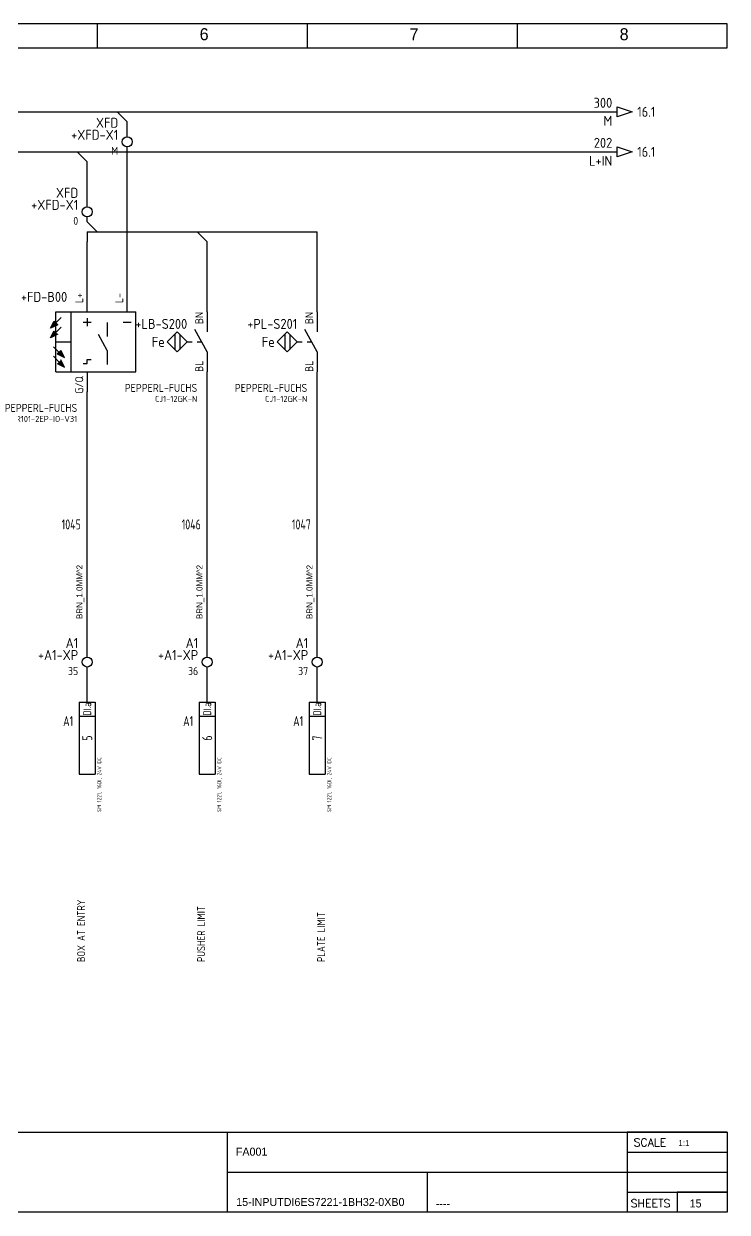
# Model space of a CAD drawing. Header units: millimetres. Extents: x 0 to 420, y 0 to 297.
# Drawn here: x 244.1 to 420, y 0 to 297 of the extents above; entities that cross this region are included whole.
import ezdxf
from ezdxf.enums import TextEntityAlignment as Align

# ---------------------------------------------------------------- set-up
doc = ezdxf.new("R2010")
doc.units = ezdxf.units.MM
doc.header["$LTSCALE"] = 6
for name, color, linetype in [('025', 1, 'Continuous'), ('05', 6, 'Continuous'), ('BLU_1.0mm^2', 5, 'Continuous'), ('BRN_1.0mm^2', 14, 'Continuous'), ('DESC', 1, 'Continuous'), ('DESCCHILD', 20, 'Continuous'), ('LOC', 8, 'Continuous'), ('MISC', 2, 'Continuous'), ('SYMS', 7, 'Continuous'), ('TAGS', 51, 'Continuous'), ('TERMS', 4, 'Continuous'), ('WIRENO', 70, 'Continuous'), ('WIREREF', 61, 'Continuous'), ('XREF', 7, 'Continuous')]:
    doc.layers.add(name, color=color, linetype=linetype)
doc.styles.add('WD', font='romans.shx')
doc.styles.add('WD_IEC', font='ISOCP2.shx', dxfattribs={"width": 0.9, "height": 4})

# ---------------------------------------------------------------- blocks, each defined once
blk = doc.blocks.new('IEC_tblock_a3_floriambra')
at = {"layer": '05'}
for p, q in [((-840, 0), (-840, 20)), ((-840, 0), (-840, 20)), ((-840, 20), (-420, 20)), ((-835, 20), (-835, 0)), ((-815, 20), (-815, 0)), ((-795, 20), (-795, 0)), ((-775, 20), (-775, 0)), ((-750, 20), (-750, 0)), ((-715, 20), (-715, 0)), ((-680, 20), (-680, 0)), ((-645, 20), (-645, 0)), ((-545, 20), (-545, 0)), ((-420, 20), (-445, 20)), ((-445, 20), (-445, 0)), ((-445, 20), (-445, 15)), ((-420, 20), (-420, 0)), ((-840, 16), (-775, 16)), ((-775, 16), (-680, 16)), ((-445, 15), (-420, 15)), ((-840, 12), (-775, 12)), ((-545, 10), (-445, 10)), ((-495, 10), (-495, 0)), ((-445, 10), (-420, 10)), ((-840, 8), (-775, 8)), ((-775, 8), (-680, 8)), ((-840, 4), (-775, 4)), ((-445, 5), (-420, 5)), ((-420, 5), (-432.5, 5)), ((-432.5, 5), (-432.5, 0)), ((-420, 0), (-840, 0))]:
    blk.add_line(p, q, dxfattribs=at)
at = {"flags": 4}
for tag, p, height in [('SCALA', (-432.21, 16.54), 1.5), ('DESCRIPT_PROYECT', (-642.46, 13.18), 3), ('CODIGO_PROYECT', (-542.84, 14.13), 2), ('FECHA_CREA', (-747.6, 10.56), 2), ('AUTHOR', (-713.38, 10.89), 2), ('INSTALACION', (-441.74, 11.01), 2), ('DESCRIPCION_1', (-642.34, 8.1), 3), ('DESCRIPCION_2', (-642.22, 3.39), 3), ('LOCALIZACION', (-441.61, 6.6), 2), ('FECHA_EDIT', (-747.73, 3.45), 2), ('REVISADO', (-713.31, 2.96), 2), ('ARCHIVO', (-542.76, 1.55), 2), ('COMENTARIO', (-492.87, 1.14), 2), ('PAG', (-429.4, 1.2), 2)]:
    blk.add_attdef(tag, p, '', height=height, dxfattribs=at)
at = {"layer": '025', "style": 'WD'}
for s, p in [('No:', (-837.31, 17.19)), ('Revision', (-825.33, 17.07)), ('Date', (-805.08, 17.05)), ('By', (-785.09, 17.06)), ('NAME', (-698.14, 16.82)), ('SCALE', (-439.33, 16.45)), ('A', (-837.31, 13.19)), ('B', (-837.31, 9.19)), ('C', (-837.31, 5.19)), ('D', (-837.31, 1.19))]:
    blk.add_text(s, height=2, dxfattribs=at).set_placement(p, align=Align.CENTER)
for s, p in [('DATE', (-737.24, 16.98)), ('Edit', (-765.46, 10.72)), ('Chec.', (-765.74, 3.12)), ('SHEETS', (-444.15, 1.23))]:
    blk.add_text(s, height=2, dxfattribs=at).set_placement(p)
blk = doc.blocks.new('HA1S1')
blk.add_lwpolyline([(0, 1.25), (3.75, 0), (0, -1.25)], close=True)
at = {"style": 'WD_IEC'}
for tag, height, flags, p in [('WIRENO', 2.5, 8, (-1.25, 1)), ('SIGCODE', 1, 1, (5, 1.8))]:
    blk.add_attdef(tag, text='', height=height, dxfattribs=dict(at, flags=flags)).set_placement(p, align=Align.RIGHT)
at = {"style": 'WD_IEC', "flags": 1}
blk.add_attdef('X4TERM01', (0, 0), '', height=0.32, dxfattribs=at)
at = {"style": 'WD_IEC'}
blk.add_attdef('XREF', text='', height=2.5, dxfattribs=at).set_placement((5, 0), align=Align.MIDDLE_LEFT)
blk.add_attdef('DESC1', text='', height=2.5, dxfattribs=at).set_placement((-1.25, -1), align=Align.TOP_RIGHT)
blk = doc.blocks.new('PLCIOI3V')
for p, q in [((-2, 0), (-2, -18)), ((-2, 0), (2, 0)), ((2, 0), (2, -18)), ((-2, -3.5), (2, -3.5)), ((-2, -18), (2, -18))]:
    blk.add_line(p, q)
at = {"style": 'WD_IEC', "width": 0.9}
blk.add_attdef('TERMDESC01', text='', height=2, rotation=90, dxfattribs=at).set_placement((2.25, 1), align=Align.TOP_LEFT)
at = {"style": 'WD_IEC', "width": 0.8}
for tag, p in [('INST', (-3.5, -2.5)), ('LOC', (-3.5, -6))]:
    blk.add_attdef(tag, text='', height=2.5, dxfattribs=at).set_placement(p, align=Align.RIGHT)
for tag, height, p in [('TERM01', 2, (0, -1.75)), ('TAGA01', 2.5, (0, -9))]:
    blk.add_attdef(tag, text='', height=height, rotation=90, dxfattribs=at).set_placement(p, align=Align.MIDDLE)
at = {"style": 'WD_IEC', "flags": 1}
for tag, height, p in [('X2TERM01', 0.25, (0, 0)), ('TAG2', 1, (-3, -9.5))]:
    blk.add_attdef(tag, text='', height=height, rotation=90, dxfattribs=at).set_placement(p, align=Align.RIGHT)
at = {"linetype": 'Continuous', "style": 'WD_IEC', "flags": 9}
for tag, p in [('ASSYCODE', (-2.39, -10.18)), ('FAMILY', (-2.39, -16.68))]:
    blk.add_attdef(tag, text='', height=0.16, rotation=90, dxfattribs=at).set_placement(p, align=Align.CENTER)
at = {"style": 'WD_IEC', "width": 0.9}
for tag, height, p in [('DESCC01', 1, (3.5, -13.81)), ('DESCA01', 2.5, (0.5, -21.5)), ('DESCB01', 2.5, (3.5, -21.5)), ('DESCD01', 2.5, (6.5, -21.5)), ('DESCE01', 2.5, (9.5, -21.5))]:
    blk.add_attdef(tag, text='', height=height, rotation=90, dxfattribs=at).set_placement(p, align=Align.RIGHT)
blk = doc.blocks.new('VT0002')
blk.add_circle((0, 0), 1.25)
at = {"style": 'WD_IEC'}
for tag, p in [('INST', (-2.25, 6.5)), ('LOC', (-2.25, 3.5)), ('DESC1', (-2.25, -6.25)), ('DESC2', (-2.25, -9.25)), ('DESC3', (-2.25, -12.25))]:
    blk.add_attdef(tag, text='', height=2.5, dxfattribs=at).set_placement(p, align=Align.RIGHT)
at = {"style": 'WD_IEC', "flags": 1}
for tag, p, height in [('ASSYCODE', (2.75, 10.75), 1), ('CATDESC', (2.75, 9.25), 1), ('MFG', (2.75, 7.25), 1.5), ('CAT', (2.75, 4.75), 1.5), ('X4PIN01', (-1.25, 1), 0.25), ('X4TERM01', (-1.25, 0), 0.25), ('X4TERMDESC01', (-1.25, 0.5), 0.4), ('STRIPSEQ', (0, 0), 0.025), ('X2PIN01', (0, 2.25), 0.25), ('X2TERM01', (0, 1.25), 0.25), ('X8PIN01', (0, -0.25), 0.25), ('X2TERMDESC01', (0, 1.75), 0.4), ('X1PIN01', (1.25, 1), 0.25), ('X1TERM01', (1.25, 0), 0.25), ('X1TERMDESC01', (1.25, 0.5), 0.4), ('LINKTERM', (0, -0.04), 0.025), ('X8TERM01', (0, -1.25), 0.25), ('X8TERMDESC01', (0, -0.75), 0.4)]:
    blk.add_attdef(tag, p, '', height=height, dxfattribs=at)
at = {"style": 'WD_IEC', "flags": 8}
for tag, height, p in [('TAGSTRIP', 2.5, (-2.25, 0.5)), ('TERM01', 2, (-2.25, -3.25))]:
    blk.add_attdef(tag, text='', height=height, dxfattribs=at).set_placement(p, align=Align.RIGHT)
blk = doc.blocks.new('HT0_418')
for p, q in [((-2.5, 0), (2.5, 0)), ((0, -2.5), (-2.5, 0))]:
    blk.add_line(p, q)
at = {"style": 'WD_IEC', "flags": 1}
for tag, p in [('X4TERM01', (-2.5, 0)), ('X1TERM01', (2.5, 0)), ('WDWSEQ', (-2.63, -0.91)), ('X8TERM01', (0, -2.5))]:
    blk.add_attdef(tag, p, '', height=0.4, dxfattribs=at)
blk = doc.blocks.new('VPX11I')
for p, q in [((0, 7.5), (0, 2.5)), ((0, -2.5), (-3.12, 3.12)), ((-8.12, 1.87), (-8.12, -1.88)), ((-6.88, 1.87), (-6.88, -1.88)), ((-5, 0), (-3.75, 0)), ((-2.5, 0), (-1.39, 0)), ((0, -2.5), (0, -7.5))]:
    blk.add_line(p, q)
blk.add_lwpolyline([(-7.5, 2.5), (-5, 0), (-7.5, -2.5), (-10, 0)], close=True)
at = {"style": 'WD_IEC'}
blk.add_text('Fe', height=2.5, dxfattribs=at).set_placement((-10.62, 0), align=Align.MIDDLE_RIGHT)
for tag, p in [('INST', (-11.75, 10.25)), ('LOC', (-11.75, 6.75)), ('TAG1', (-11.75, 3.25)), ('DESC1', (-11.75, -9.85)), ('DESC2', (-11.75, -13.35)), ('DESC3', (-11.75, -16.85)), ('WDTAGALT', (-11.25, -19.62))]:
    blk.add_attdef(tag, text='', height=2.5, dxfattribs=at).set_placement(p, align=Align.RIGHT)
blk.add_attdef('TERM01', text='', height=2, rotation=90, dxfattribs=at).set_placement((-1, 7.5), align=Align.RIGHT)
at = {"style": 'WD_IEC', "flags": 1}
for tag, p, height in [('X2TERM01', (0, 7.5), 0.32), ('MFG', (2.75, 6.5), 1.5), ('CAT', (2.75, 4), 1.5), ('X1LINK', (0, 0), 0.32), ('CONTACT', (1, -2.5), 1), ('COMMON', (2.25, -3.75), 1), ('ASSYCODE', (1, -4), 1), ('FAMILY', (1, -5.5), 1), ('X8TERM02', (0, -7.5), 0.32), ('CATDESC', (1, -7), 1)]:
    blk.add_attdef(tag, p, '', height=height, dxfattribs=at)
at = {"style": 'WD_IEC'}
blk.add_attdef('TERM02', (-1, -7.5), '', height=2, rotation=90, dxfattribs=at)
at = {"lineweight": 15, "style": 'WD_IEC'}
blk.add_attdef('XREF', text='', height=2.5, dxfattribs=at).set_placement((-11.75, -6), align=Align.RIGHT)
blk = doc.blocks.new('VPE11B16')
for p, q in [((0, 7.5), (0, 12.5)), ((10, 7.5), (10, 12.5)), ((-7.85, -7.5), (-7.85, 7.5)), ((-7.85, 7.5), (12.15, 7.5)), ((-7.83, 4.75), (-6.47, 6.11)), ((-4.1, 7.5), (-4.1, -7.5)), ((12.15, -7.5), (12.15, 7.5)), ((-9.2, 3.39), (-8.29, 5.2)), ((-7.38, 4.29), (-9.2, 3.39)), ((-8.29, 5.2), (-7.38, 4.29)), ((-7.83, 2.34), (-6.47, 3.71)), ((-1, 4.94), (1, 4.94)), ((0, 5.94), (0, 3.94)), ((5, 4.88), (5, 1.38)), ((9, 4.94), (11, 4.94)), ((-9.2, 0.98), (-8.29, 2.8)), ((-7.38, 1.89), (-9.2, 0.98)), ((-7.85, 0), (-4.1, 0)), ((5, -2.12), (2.81, 1.81)), ((-7.06, -2.56), (-8.42, -1.2)), ((-6.61, -2.11), (-7.52, -3.02)), ((-5.7, -3.92), (-6.61, -2.11)), ((5, -2.12), (5, -5.62)), ((-7.06, -4.97), (-8.42, -3.6)), ((-7.52, -3.02), (-5.7, -3.92)), ((-7.52, -5.42), (-5.7, -6.33)), ((-5.7, -6.33), (-6.61, -4.51)), ((-1, -5.43), (0, -5.43)), ((0, -5.43), (0, -4.43)), ((0, -4.43), (1, -4.43)), ((-7.85, -7.5), (12.15, -7.5)), ((0, -7.5), (0, -12.5))]:
    blk.add_line(p, q)
for points in [[(-8.29, 5.2), (-7.38, 4.29), (-9.2, 3.39)], [(-8.29, 2.8), (-7.38, 1.89), (-9.2, 0.98)], [(-6.61, -2.11), (-7.52, -3.02), (-5.7, -3.92)], [(-6.61, -4.51), (-7.52, -5.42), (-5.7, -6.33)]]:
    blk.add_solid(points)
at = {"style": 'WD_IEC'}
for tag, p in [('INST', (-11.85, 12)), ('LOC', (-11.85, 8)), ('TAG1', (-11.85, 3.25)), ('XREF', (-11.85, -1.35)), ('DESC1', (-11.85, -5.2)), ('DESC2', (-11.85, -9.2)), ('DESC3', (-11.85, -13.2))]:
    blk.add_attdef(tag, text='', height=2.5, dxfattribs=at).set_placement(p, align=Align.RIGHT)
for tag, p in [('TERM01', (-1, 12.23)), ('TERM02', (9, 12.23))]:
    blk.add_attdef(tag, text='', height=2, rotation=90, dxfattribs=at).set_placement(p, align=Align.RIGHT)
at = {"style": 'WD_IEC', "flags": 1}
for tag, p, height in [('X2TERM01', (0, 12.5), 0.32), ('X2TERM02', (10, 12.5), 0.32), ('MFG', (12.69, 6.06), 1.5), ('CAT', (12.69, 3.56), 1.5), ('X4LINK', (-7.85, 0), 0.32), ('X1LINK', (12.15, 0), 0.32), ('ASSYCODE', (12.76, -4.38), 1), ('FAMILY', (12.76, -5.88), 1), ('CATDESC', (12.76, -7.38), 1), ('X8TERM03', (0, -12.5), 0.32)]:
    blk.add_attdef(tag, p, '', height=height, dxfattribs=at)
at = {"style": 'WD_IEC'}
blk.add_attdef('TERM03', (-1, -12.96), '', height=2, rotation=90, dxfattribs=at)
blk = doc.blocks.new('HT0_218')
for p, q in [((2.5, 0), (0, 2.5)), ((0, 0), (2.5, 0)), ((0, 0), (0, -2.5))]:
    blk.add_line(p, q)
at = {"style": 'WD_IEC', "flags": 1}
for tag, p in [('X2TERM01', (0, 2.5)), ('WDWSEQ', (1.92, 1.22)), ('X1TERM01', (2.5, 0)), ('X8TERM01', (0, -2.5))]:
    blk.add_attdef(tag, p, '', height=0.4, dxfattribs=at)
blk = doc.blocks.new('WD_WNV')
at = {"linetype": 'Continuous', "style": 'WD_IEC', "width": 0.8}
blk.add_attdef('WIRENO', text='', height=2.5, dxfattribs=at).set_placement((-1.6, 0), align=Align.MIDDLE_RIGHT)
at = {"style": 'WD_IEC', "flags": 1}
for tag, p in [('W08USER', (-1, 0.375)), ('W04USER', (-1, 0.875)), ('W05USER', (-1, 0.75)), ('W09USER', (-1, 0.25)), ('W03USER', (-1, 1)), ('W06USER', (-1, 0.625)), ('W07USER', (-1, 0.5)), ('W02USER', (-1, 1.125)), ('W01USER', (-1, 1.25)), ('W10USER', (-1, 0.125))]:
    blk.add_attdef(tag, text='', height=0.08, dxfattribs=at).set_placement(p, align=Align.CENTER)

msp = doc.modelspace()

# ---------------------------------------------------------------- linework, layer by layer
at = {"layer": '05'}
for p, q in [((420, 297), (0, 297)), ((262.5, 297), (262.5, 291)), ((315, 297), (315, 291)), ((367.5, 297), (367.5, 291)), ((420, 291), (420, 297)), ((0, 291), (420, 291))]:
    msp.add_line(p, q, dxfattribs=at)
at = {"layer": 'BLU_1.0mm^2'}
for p, q in [((202.5, 275), (267.5, 275)), ((272.5, 275), (392.5, 275)), ((270, 268.75), (270, 272.5)), ((270, 230), (270, 266.25))]:
    msp.add_line(p, q, dxfattribs=at)
at = {"layer": 'BRN_1.0mm^2'}
for p, q in [((112.5, 265), (257.5, 265)), ((262.5, 265), (392.5, 265)), ((260, 251.25), (260, 262.5)), ((260, 247.5), (260, 248.75)), ((262.5, 245), (287.5, 245)), ((292.5, 245), (317.5, 245)), ((317.5, 225), (317.5, 245)), ((260, 230), (260, 242.5)), ((290, 225), (290, 242.5)), ((290, 138.75), (290, 210)), ((317.5, 138.75), (317.5, 210)), ((260, 138.75), (260, 205)), ((260, 127.5), (260, 136.25)), ((290, 127.5), (290, 136.25)), ((317.5, 127.5), (317.5, 136.25))]:
    msp.add_line(p, q, dxfattribs=at)

# ---------------------------------------------------------------- block references
ref = msp.add_blockref('IEC_tblock_a3_floriambra', (840, 0))
ref.add_attrib('FECHA_EDIT', '2026-02-05', (92.27, 3.45), dxfattribs={"height": 2})
ref.add_attrib('FECHA_CREA', '2026-02-05', (92.4, 10.56), dxfattribs={"height": 2})
ref.add_attrib('REVISADO', 'FLORIAMBRA', (126.69, 2.96), dxfattribs={"height": 2})
ref.add_attrib('AUTHOR', 'FLORIAMBRA', (126.62, 10.89), dxfattribs={"height": 2})
ref.add_attrib('DESCRIPCION_2', '6ES7221-1BH32-0XB0', (197.78, 3.39), dxfattribs={"height": 3})
ref.add_attrib('DESCRIPCION_1', 'SM 1221, 16DI, 24V DC', (197.66, 8.1), dxfattribs={"height": 3})
ref.add_attrib('DESCRIPT_PROYECT', 'PLC DIGITAL INPUTS', (197.54, 13.18), dxfattribs={"height": 3})
ref.add_attrib('CODIGO_PROYECT', 'FA001', (297.16, 14.13), dxfattribs={"height": 2})
ref.add_attrib('ARCHIVO', '15-INPUTDI6ES7221-1BH32-0XB0', (297.24, 1.55), dxfattribs={"height": 2})
ref.add_attrib('COMENTARIO', '----', (347.13, 1.14), dxfattribs={"height": 2})
ref.add_attrib('PAG', '15', (410.6, 1.2), dxfattribs={"height": 2})
ref.add_attrib('SCALA', '1:1', (407.79, 16.54), dxfattribs={"height": 1.5})
at = {"layer": 'BLU_1.0mm^2'}
msp.add_blockref('HT0_418', (270, 275), dxfattribs=at)
at = {"layer": 'BRN_1.0mm^2'}
for name, p in [('HT0_418', (260, 265)), ('HT0_218', (260, 245)), ('HT0_418', (290, 245))]:
    msp.add_blockref(name, p, dxfattribs=at)
at = {"layer": 'SYMS'}
ref = msp.add_blockref('HA1S1', (392.5, 275), dxfattribs=at)
ref.add_attrib('XREF', '16.1', dxfattribs={"layer": 'XREF', "height": 2.5, "style": 'WD_IEC'}).set_placement((397.5, 275), align=Align.MIDDLE_LEFT)
ref.add_attrib('DESC1', 'M', dxfattribs={"layer": 'DESC', "height": 2.5, "style": 'WD_IEC'}).set_placement((391.25, 274), align=Align.TOP_RIGHT)
ref.add_attrib('WIRENO', '300', dxfattribs={"layer": 'WIREREF', "height": 2.5, "style": 'WD_IEC', "flags": 8}).set_placement((391.25, 276), align=Align.RIGHT)
ref = msp.add_blockref('VT0002', (270, 267.5), dxfattribs=at)
ref.add_attrib('TERM01', 'M', dxfattribs={"layer": 'TERMS', "height": 2, "style": 'WD_IEC', "flags": 8}).set_placement((267.75, 264.25), align=Align.RIGHT)
ref.add_attrib('LOC', 'XFD', dxfattribs={"layer": 'LOC', "height": 2.5, "style": 'WD_IEC'}).set_placement((267.75, 271), align=Align.RIGHT)
ref.add_attrib('TAGSTRIP', '+XFD-X1', dxfattribs={"layer": 'TAGS', "height": 2.5, "style": 'WD_IEC', "flags": 8}).set_placement((267.75, 268), align=Align.RIGHT)
ref = msp.add_blockref('HA1S1', (392.5, 265), dxfattribs=at)
ref.add_attrib('XREF', '16.1', dxfattribs={"layer": 'XREF', "height": 2.5, "style": 'WD_IEC'}).set_placement((397.5, 265), align=Align.MIDDLE_LEFT)
ref.add_attrib('DESC1', 'L+IN', dxfattribs={"layer": 'DESC', "height": 2.5, "style": 'WD_IEC'}).set_placement((391.25, 264), align=Align.TOP_RIGHT)
ref.add_attrib('WIRENO', '202', dxfattribs={"layer": 'WIREREF', "height": 2.5, "style": 'WD_IEC', "flags": 8}).set_placement((391.25, 266), align=Align.RIGHT)
ref = msp.add_blockref('VT0002', (260, 250), dxfattribs=at)
ref.add_attrib('TERM01', '0', dxfattribs={"layer": 'TERMS', "height": 2, "style": 'WD_IEC', "flags": 8}).set_placement((257.75, 246.75), align=Align.RIGHT)
ref.add_attrib('LOC', 'XFD', dxfattribs={"layer": 'LOC', "height": 2.5, "style": 'WD_IEC'}).set_placement((257.75, 253.5), align=Align.RIGHT)
ref.add_attrib('TAGSTRIP', '+XFD-X1', dxfattribs={"layer": 'TAGS', "height": 2.5, "style": 'WD_IEC', "flags": 8}).set_placement((257.75, 250.5), align=Align.RIGHT)
ref = msp.add_blockref('VPE11B16', (260, 217.5), dxfattribs=at)
ref.add_attrib('TERM02', 'L-', dxfattribs={"layer": 'TERMS', "height": 2, "rotation": 90, "style": 'WD_IEC'}).set_placement((269, 229.73), align=Align.RIGHT)
ref.add_attrib('TERM01', 'L+', dxfattribs={"layer": 'TERMS', "height": 2, "rotation": 90, "style": 'WD_IEC'}).set_placement((259, 229.73), align=Align.RIGHT)
ref.add_attrib('TERM03', 'G/Q', (259, 204.54), dxfattribs={"layer": 'TERMS', "height": 2, "rotation": 90, "style": 'WD_IEC'})
ref.add_attrib('TAG1', '+FD-B00', dxfattribs={"layer": 'TAGS', "height": 2.5, "style": 'WD_IEC'}).set_placement((255, 227.5), align=Align.RIGHT)
ref.add_attrib('DESC1', 'PEPPERL-FUCHS', dxfattribs={"layer": 'DESC', "height": 2, "style": 'WD_IEC'}).set_placement((257.5, 200), align=Align.RIGHT)
ref.add_attrib('DESC2', 'OBG5000-R101-2EP-IO-V31', dxfattribs={"layer": 'DESC', "height": 1.5, "style": 'WD_IEC'}).set_placement((257.5, 197.5), align=Align.RIGHT)
ref = msp.add_blockref('VPX11I', (290, 217.5), dxfattribs=at)
ref.add_attrib('TERM02', 'BL', (289, 210), dxfattribs={"layer": 'TERMS', "height": 2, "rotation": 90, "style": 'WD_IEC'})
ref.add_attrib('TERM01', 'BN', dxfattribs={"layer": 'TERMS', "height": 2, "rotation": 90, "style": 'WD_IEC'}).set_placement((289, 225), align=Align.RIGHT)
ref.add_attrib('DESC2', 'CJ1-12GK-N', dxfattribs={"layer": 'DESC', "height": 1.5, "style": 'WD_IEC'}).set_placement((287.5, 202.5), align=Align.RIGHT)
ref.add_attrib('DESC1', 'PEPPERL-FUCHS', dxfattribs={"layer": 'DESC', "height": 2, "style": 'WD_IEC'}).set_placement((287.5, 205), align=Align.RIGHT)
ref.add_attrib('TAG1', '+LB-S200', dxfattribs={"layer": 'TAGS', "height": 2.5, "style": 'WD_IEC'}).set_placement((285, 220.75), align=Align.RIGHT)
ref = msp.add_blockref('VPX11I', (317.5, 217.5), dxfattribs=at)
ref.add_attrib('TERM02', 'BL', (316.5, 210), dxfattribs={"layer": 'TERMS', "height": 2, "rotation": 90, "style": 'WD_IEC'})
ref.add_attrib('TERM01', 'BN', dxfattribs={"layer": 'TERMS', "height": 2, "rotation": 90, "style": 'WD_IEC'}).set_placement((316.5, 225), align=Align.RIGHT)
ref.add_attrib('DESC2', 'CJ1-12GK-N', dxfattribs={"layer": 'DESC', "height": 1.5, "style": 'WD_IEC'}).set_placement((315, 202.5), align=Align.RIGHT)
ref.add_attrib('DESC1', 'PEPPERL-FUCHS', dxfattribs={"layer": 'DESC', "height": 2, "style": 'WD_IEC'}).set_placement((315, 205), align=Align.RIGHT)
ref.add_attrib('TAG1', '+PL-S201', dxfattribs={"layer": 'TAGS', "height": 2.5, "style": 'WD_IEC'}).set_placement((312.5, 220.75), align=Align.RIGHT)
ref = msp.add_blockref('VT0002', (260, 137.5), dxfattribs=at)
ref.add_attrib('TERM01', '35', dxfattribs={"layer": 'TERMS', "height": 2, "style": 'WD_IEC', "flags": 8}).set_placement((257.75, 134.25), align=Align.RIGHT)
ref.add_attrib('LOC', 'A1', dxfattribs={"layer": 'LOC', "height": 2.5, "style": 'WD_IEC'}).set_placement((257.75, 141), align=Align.RIGHT)
ref.add_attrib('TAGSTRIP', '+A1-XP', dxfattribs={"layer": 'TAGS', "height": 2.5, "style": 'WD_IEC', "flags": 8}).set_placement((257.75, 138), align=Align.RIGHT)
ref = msp.add_blockref('VT0002', (290, 137.5), dxfattribs=at)
ref.add_attrib('TERM01', '36', dxfattribs={"layer": 'TERMS', "height": 2, "style": 'WD_IEC', "flags": 8}).set_placement((287.75, 134.25), align=Align.RIGHT)
ref.add_attrib('LOC', 'A1', dxfattribs={"layer": 'LOC', "height": 2.5, "style": 'WD_IEC'}).set_placement((287.75, 141), align=Align.RIGHT)
ref.add_attrib('TAGSTRIP', '+A1-XP', dxfattribs={"layer": 'TAGS', "height": 2.5, "style": 'WD_IEC', "flags": 8}).set_placement((287.75, 138), align=Align.RIGHT)
ref = msp.add_blockref('VT0002', (317.5, 137.5), dxfattribs=at)
ref.add_attrib('TERM01', '37', dxfattribs={"layer": 'TERMS', "height": 2, "style": 'WD_IEC', "flags": 8}).set_placement((315.25, 134.25), align=Align.RIGHT)
ref.add_attrib('LOC', 'A1', dxfattribs={"layer": 'LOC', "height": 2.5, "style": 'WD_IEC'}).set_placement((315.25, 141), align=Align.RIGHT)
ref.add_attrib('TAGSTRIP', '+A1-XP', dxfattribs={"layer": 'TAGS', "height": 2.5, "style": 'WD_IEC', "flags": 8}).set_placement((315.25, 138), align=Align.RIGHT)
ref = msp.add_blockref('PLCIOI3V', (260, 127.5), dxfattribs=at)
ref.add_attrib('DESCC01', 'SM 1221, 16DI, 24V DC', dxfattribs={"layer": 'DESC', "height": 1, "rotation": 90, "style": 'WD_IEC', "width": 0.9}).set_placement((263.5, 113.69), align=Align.RIGHT)
ref.add_attrib('LOC', 'A1', dxfattribs={"layer": 'LOC', "height": 2.5, "style": 'WD_IEC', "width": 0.8}).set_placement((256.5, 121.5), align=Align.RIGHT)
ref.add_attrib('TAGA01', '5', dxfattribs={"layer": 'TAGS', "height": 2.5, "rotation": 90, "style": 'WD_IEC', "width": 0.8}).set_placement((260, 118.5), align=Align.MIDDLE)
ref.add_attrib('TERM01', 'DI.a', dxfattribs={"layer": 'TERMS', "height": 2, "rotation": 90, "style": 'WD_IEC', "width": 0.8}).set_placement((260, 125.75), align=Align.MIDDLE)
ref = msp.add_blockref('PLCIOI3V', (290, 127.5), dxfattribs=at)
ref.add_attrib('DESCC01', 'SM 1221, 16DI, 24V DC', dxfattribs={"layer": 'DESC', "height": 1, "rotation": 90, "style": 'WD_IEC', "width": 0.9}).set_placement((293.5, 113.69), align=Align.RIGHT)
ref.add_attrib('LOC', 'A1', dxfattribs={"layer": 'LOC', "height": 2.5, "style": 'WD_IEC', "width": 0.8}).set_placement((286.5, 121.5), align=Align.RIGHT)
ref.add_attrib('TAGA01', '6', dxfattribs={"layer": 'TAGS', "height": 2.5, "rotation": 90, "style": 'WD_IEC', "width": 0.8}).set_placement((290, 118.5), align=Align.MIDDLE)
ref.add_attrib('TERM01', 'DI.a', dxfattribs={"layer": 'TERMS', "height": 2, "rotation": 90, "style": 'WD_IEC', "width": 0.8}).set_placement((290, 125.75), align=Align.MIDDLE)
ref = msp.add_blockref('PLCIOI3V', (317.5, 127.5), dxfattribs=at)
ref.add_attrib('DESCC01', 'SM 1221, 16DI, 24V DC', dxfattribs={"layer": 'DESC', "height": 1, "rotation": 90, "style": 'WD_IEC', "width": 0.9}).set_placement((321, 113.69), align=Align.RIGHT)
ref.add_attrib('LOC', 'A1', dxfattribs={"layer": 'LOC', "height": 2.5, "style": 'WD_IEC', "width": 0.8}).set_placement((314, 121.5), align=Align.RIGHT)
ref.add_attrib('TAGA01', '7', dxfattribs={"layer": 'TAGS', "height": 2.5, "rotation": 90, "style": 'WD_IEC', "width": 0.8}).set_placement((317.5, 118.5), align=Align.MIDDLE)
ref.add_attrib('TERM01', 'DI.a', dxfattribs={"layer": 'TERMS', "height": 2, "rotation": 90, "style": 'WD_IEC', "width": 0.8}).set_placement((317.5, 125.75), align=Align.MIDDLE)
at = {"layer": 'WIRENO'}
ref = msp.add_blockref('WD_WNV', (260, 171.88), dxfattribs=at)
ref.add_attrib('WIRENO', '1045', dxfattribs={"linetype": 'Continuous', "height": 2.5, "style": 'WD_IEC', "width": 0.8}).set_placement((258.4, 171.88), align=Align.MIDDLE_RIGHT)
ref = msp.add_blockref('WD_WNV', (290, 171.88), dxfattribs=at)
ref.add_attrib('WIRENO', '1046', dxfattribs={"linetype": 'Continuous', "height": 2.5, "style": 'WD_IEC', "width": 0.8}).set_placement((288.4, 171.88), align=Align.MIDDLE_RIGHT)
ref = msp.add_blockref('WD_WNV', (317.5, 171.88), dxfattribs=at)
ref.add_attrib('WIRENO', '1047', dxfattribs={"linetype": 'Continuous', "height": 2.5, "style": 'WD_IEC', "width": 0.8}).set_placement((315.9, 171.88), align=Align.MIDDLE_RIGHT)

# ---------------------------------------------------------------- texts
at = {"layer": '05', "char_height": 3, "attachment_point": 1}
for s, insert in [('6', (288.11, 295.89)), ('7', (340.61, 295.89)), ('8', (393.11, 295.89))]:
    msp.add_mtext_dynamic_manual_height_columns(s, width=14.5619, gutter_width=12.5, heights=[0], dxfattribs=dict(at, insert=insert))
at = {"layer": 'DESCCHILD', "char_height": 2, "attachment_point": 1, "rotation": 90, "style": 'WD_IEC'}
for s, insert in [('BOX AT ENTRY', (257.48, 62.53)), ('PUSHER LIMIT', (287.48, 62.53)), ('PLATE LIMIT', (317.48, 62.53))]:
    msp.add_mtext_dynamic_manual_height_columns(s, width=45.6597, gutter_width=10, heights=[11.64], dxfattribs=dict(at, insert=insert))
at = {"layer": 'MISC', "char_height": 1.5, "attachment_point": 8, "rotation": 90}
for insert in [(259.25, 155), (289.25, 155), (316.75, 155)]:
    msp.add_mtext('\\W1;BRN_1.0MM^ 2', dxfattribs=dict(at, insert=insert))

doc.saveas('drawing.dxf')
